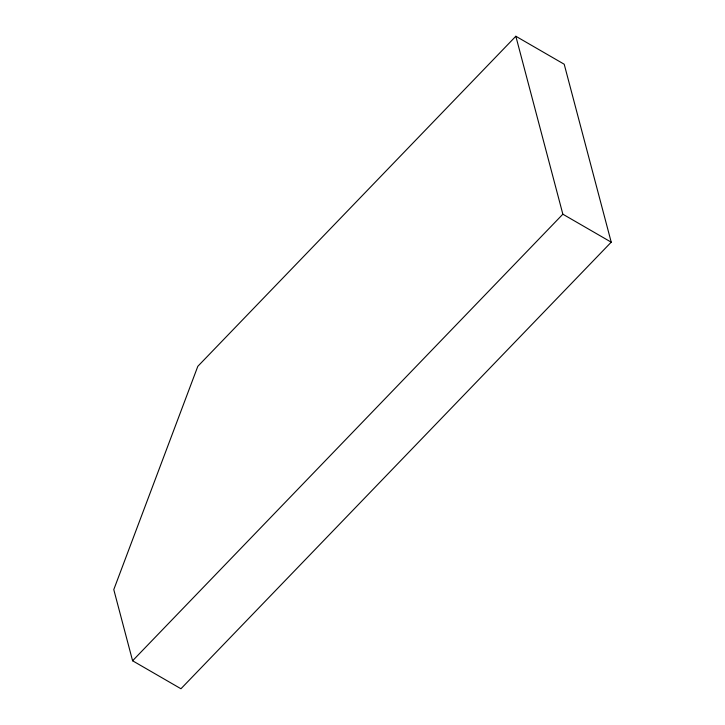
<?xml version="1.0" encoding="UTF-8"?>
<svg xmlns="http://www.w3.org/2000/svg" width="725" height="725" viewBox="0 0 725 725"><rect width="100%" height="100%" fill="white"/><g stroke="black" fill="none" stroke-linecap="round" stroke-linejoin="round"><path stroke-width="1.09" d="M515.838 36.25L197.816 366.324L113.78 589.597L132.584 660.774L180.951 688.75L611.22 242.177L564.204 64.226L515.838 36.25L562.854 214.201L611.22 242.177M132.584 660.774L562.854 214.201"/></g></svg>
